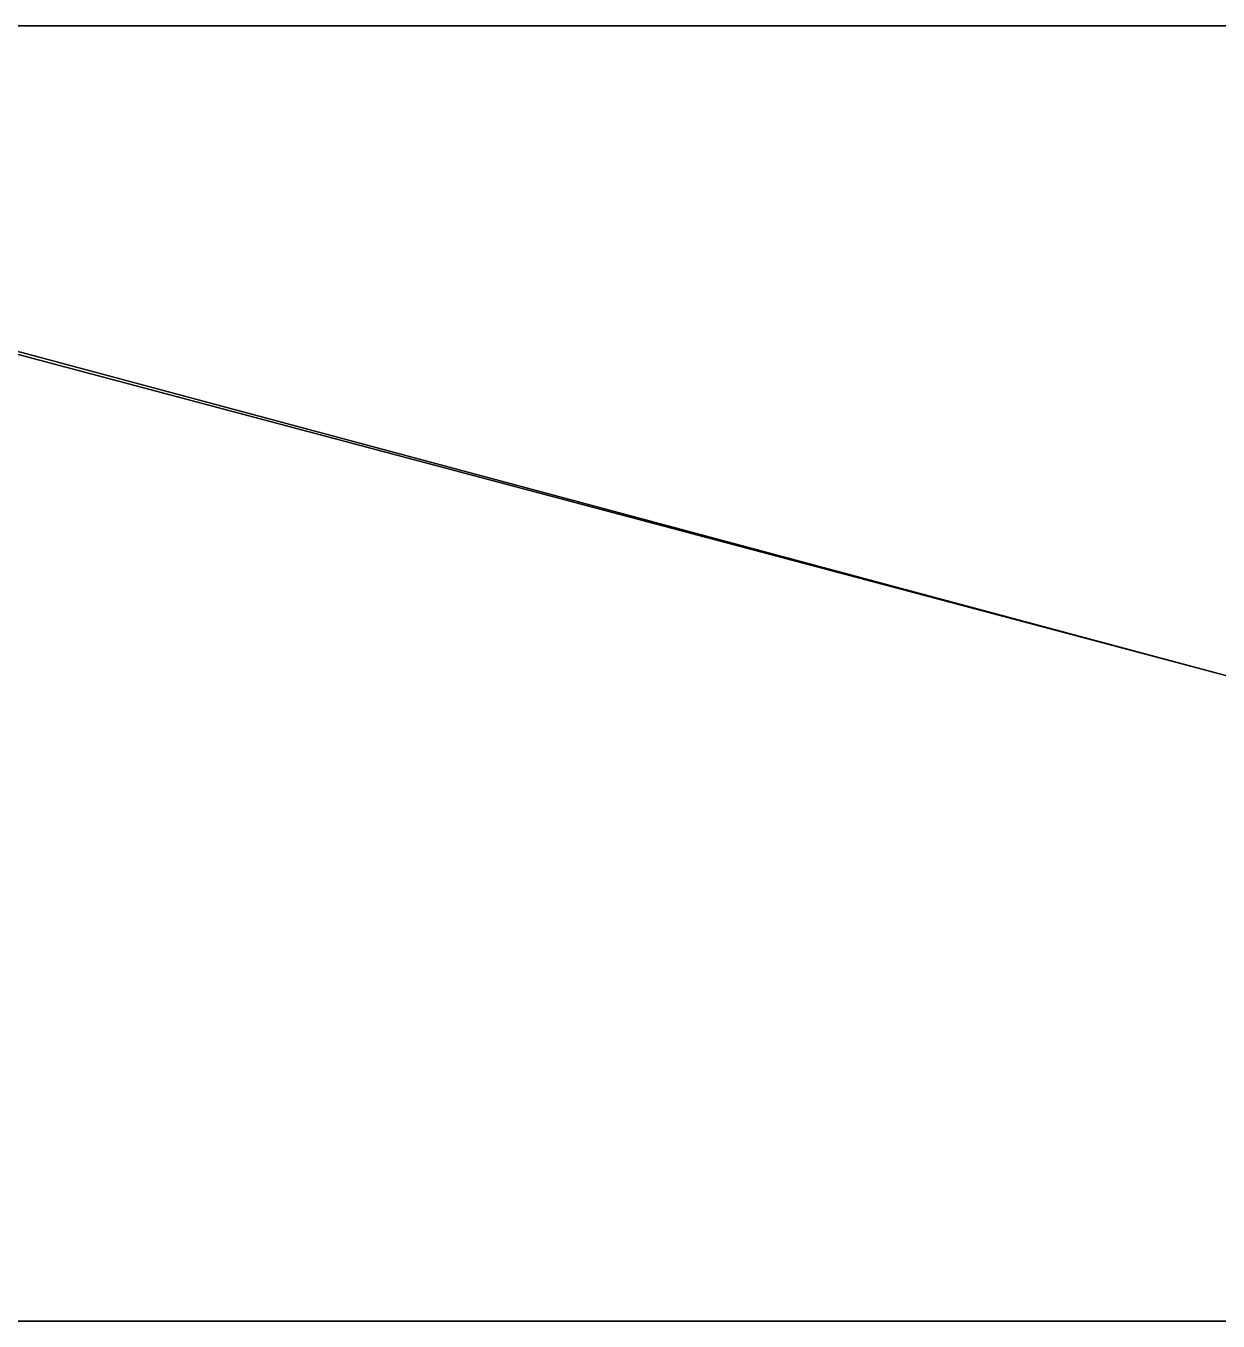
# Model space of a CAD drawing. Extents: x 15456 to 15896, y 31099 to 32891.
# Drawn here: x 15568.8 to 15676.5, y 31616.8 to 31733.8 of the extents above; entities that cross this region are included whole.
import ezdxf

# ---------------------------------------------------------------- set-up
doc = ezdxf.new("R2010")
doc.units = 0
doc.header["$MEASUREMENT"] = 0
doc.layers.get('0').update_dxf_attribs({"linetype": 'CONTINUOUS'})
doc.layers.add('ARCHITEKTURA_OBECN_', color=7, linetype='CONTINUOUS')

# ---------------------------------------------------------------- blocks, each defined once
blk = doc.blocks.new('*X11')
at = {"layer": 'ARCHITEKTURA_OBECN_', "color": 25, "linetype": 'Continuous'}
mesh = blk.add_polyface(dxfattribs=at)
corners = [(15458.47, 31733.85, 458.06), (15456.47, 31733.85, 437.06), (15456.47, 31733.85, 456.06), (15457.86, 31733.85, 457.96), (15458.16, 31733.85, 458.03), (15457.57, 31733.85, 457.84), (15457.3, 31733.85, 457.67), (15457.06, 31733.85, 457.47), (15456.86, 31733.85, 457.23), (15456.69, 31733.85, 456.96), (15456.57, 31733.85, 456.67), (15456.5, 31733.85, 456.37), (15894.47, 31733.85, 458.06), (15896.47, 31733.85, 437.06), (15896.38, 31733.85, 456.67), (15896.45, 31733.85, 456.37), (15896.47, 31733.85, 456.06), (15896.26, 31733.85, 456.96), (15896.09, 31733.85, 457.23), (15895.89, 31733.85, 457.47), (15895.65, 31733.85, 457.67), (15895.38, 31733.85, 457.84), (15895.09, 31733.85, 457.96), (15894.79, 31733.85, 458.03)]
mesh.append_faces([[corners[k] for k in face] for face in [(0, 1, 2), (12, 13, 1)]], dxfattribs={"vtx0": -1, "vtx2": -1, "color": 25})
mesh.append_faces([[corners[k] for k in face] for face in [(11, 10, 0), (2, 11, 0), (0, 12, 1), (23, 22, 16), (12, 23, 16), (16, 13, 12)]], dxfattribs={"vtx1": -1, "vtx2": -1, "color": 25})
mesh = blk.add_polyface(dxfattribs=at)
corners = [(15456.47, 31733.85, 437.06), (15896.47, 31733.85, 437.06), (15896.47, 31616.85, 437.06), (15456.47, 31616.85, 437.06)]
mesh.append_faces([[corners[k] for k in face] for face in [(3, 0, 2)]], dxfattribs={"vtx1": -1, "color": 25})
mesh.append_faces([[corners[k] for k in face] for face in [(0, 1, 2)]], dxfattribs={"vtx2": -1, "color": 25})
mesh = blk.add_polyface(dxfattribs=at)
corners = [(15458.47, 31733.85, 458.06), (15458.47, 31616.85, 458.06), (15894.47, 31616.85, 458.06), (15894.47, 31733.85, 458.06)]
mesh.append_faces([[corners[k] for k in face] for face in [(3, 0, 2)]], dxfattribs={"vtx1": -1, "color": 25})
mesh.append_faces([[corners[k] for k in face] for face in [(0, 1, 2)]], dxfattribs={"vtx2": -1, "color": 25})
mesh = blk.add_polyface(dxfattribs=at)
corners = [(15456.47, 31616.85, 437.06), (15896.47, 31616.85, 437.06), (15896.47, 31616.85, 456.06), (15895.09, 31616.85, 457.96), (15894.79, 31616.85, 458.03), (15894.47, 31616.85, 458.06), (15895.38, 31616.85, 457.84), (15895.65, 31616.85, 457.67), (15895.89, 31616.85, 457.47), (15896.09, 31616.85, 457.23), (15896.26, 31616.85, 456.96), (15896.38, 31616.85, 456.67), (15896.45, 31616.85, 456.37), (15458.47, 31616.85, 458.06), (15456.47, 31616.85, 456.06), (15456.57, 31616.85, 456.67), (15456.5, 31616.85, 456.37), (15456.69, 31616.85, 456.96), (15456.86, 31616.85, 457.23), (15457.06, 31616.85, 457.47), (15457.3, 31616.85, 457.67), (15457.57, 31616.85, 457.84), (15457.86, 31616.85, 457.96), (15458.16, 31616.85, 458.03)]
mesh.append_faces([[corners[k] for k in face] for face in [(13, 14, 2)]], dxfattribs={"vtx0": -1, "vtx1": -1, "vtx2": -1, "color": 25})
mesh.append_faces([[corners[k] for k in face] for face in [(12, 11, 5), (2, 12, 5), (5, 13, 2), (23, 22, 14), (13, 23, 14), (14, 0, 2)]], dxfattribs={"vtx1": -1, "vtx2": -1, "color": 25})
mesh.append_faces([[corners[k] for k in face] for face in [(0, 1, 2)]], dxfattribs={"vtx2": -1, "color": 25})

msp = doc.modelspace()

# ---------------------------------------------------------------- block references
at = {"linetype": 'Continuous'}
msp.add_blockref('*X11', (0, 0), dxfattribs=at)

doc.saveas('drawing.dxf')
